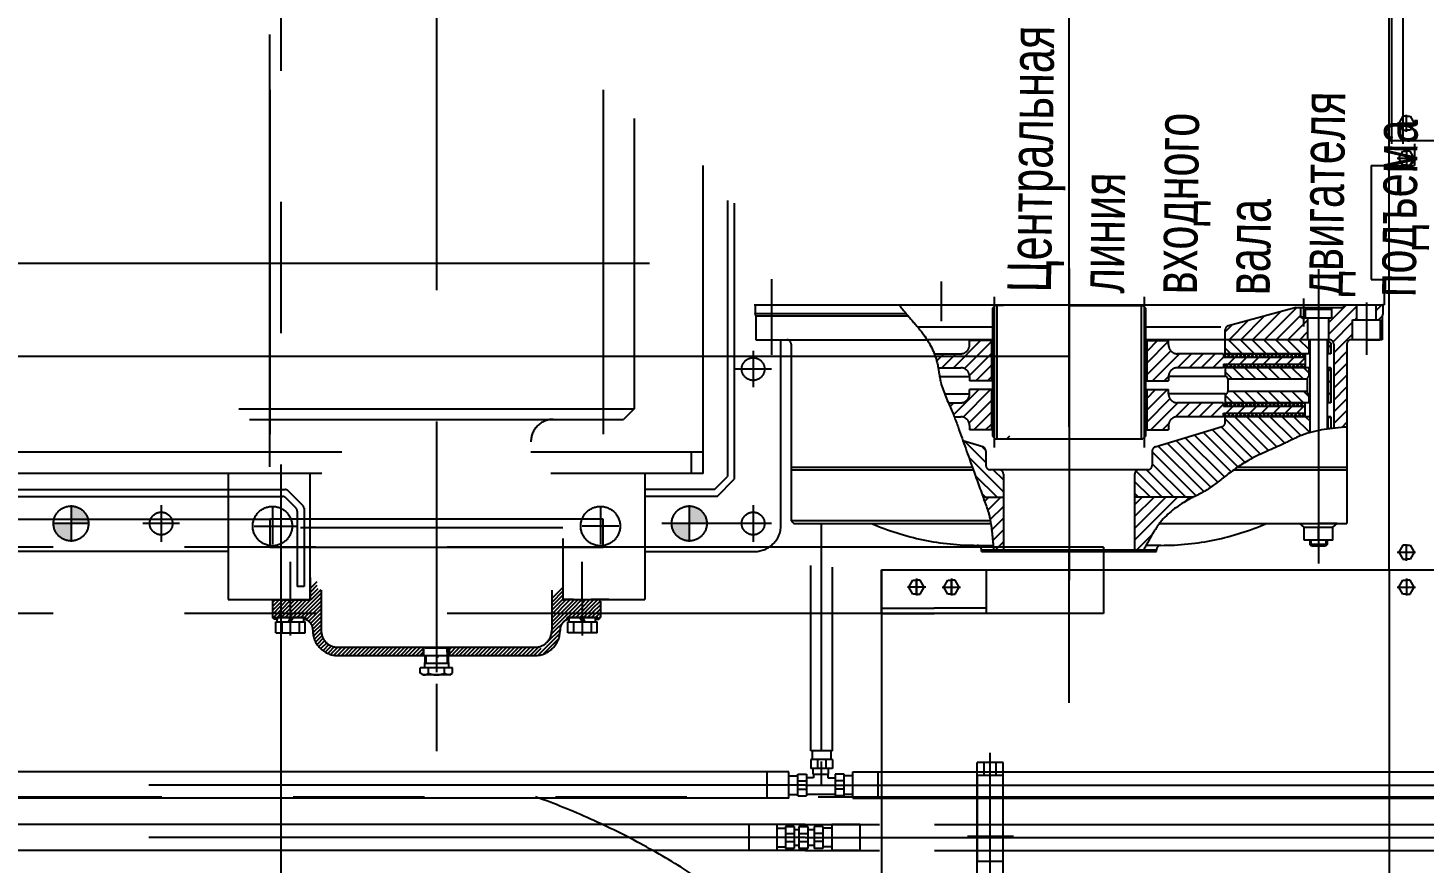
# Model space of a CAD drawing. Header units: millimetres. Extents: x 0 to 25200, y 0 to 17820.
# Drawn here: x 10268 to 11863, y 11703 to 12658 of the extents above; entities that cross this region are included whole.
import ezdxf

# ---------------------------------------------------------------- set-up
doc = ezdxf.new("R2010")
doc.units = ezdxf.units.MM
doc.header["$LTSCALE"] = 600
for name, pattern in [('F', [0.75, 0.5, -0.25]), ('G', [2, 1.25, -0.25, 0.25, -0.25]), ('K', [2.5, 1.25, -0.25, 0.25, -0.25, 0.25, -0.25])]:
    doc.linetypes.add(name, pattern=pattern)
for name, color, linetype in [('01', 7, 'Continuous'), ('02', 1, 'Continuous'), ('04', 2, 'F'), ('05', 4, 'G'), ('07', 6, 'K'), ('11', 3, 'Continuous')]:
    doc.layers.add(name, color=color, linetype=linetype)
doc.styles.get("Standard").update_dxf_attribs({"font": 'isocp', "width": 0.707, "bigfont": 'intecad.shx'})
pattern_1 = [(225, (12697.446, 13453.07), (-6.73519, 6.73519), [])]
pattern_2 = [(135, (12697.446, 13453.07), (6.73519, 6.73519), [])]

# ---------------------------------------------------------------- blocks, each defined once
blk = doc.blocks.new('*U558')
at = {"layer": '01'}
for p, q in [((0, 8.8), (-8, 4.2)), ((-8, 4.2), (-8, 0)), ((-8, -4.2), (-8, 0)), ((8, 4.2), (0, 8.8)), ((8, 0), (8, 4.2)), ((8, 0), (8, -4.2)), ((0, -8.8), (-8, -4.2)), ((8, -4.2), (0, -8.8))]:
    blk.add_line(p, q, dxfattribs=at)
at = {"layer": '05'}
for p, q in [((-9.9, 0), (9.3, 0)), ((0, -10.6), (0, 10.2))]:
    blk.add_line(p, q, dxfattribs=at)
blk = doc.blocks.new('*U557')
at = {"layer": '01'}
for p, q in [((0, 8.8), (-8, 4.2)), ((-8, 4.2), (-8, 0)), ((-8, -4.2), (-8, 0)), ((8, 4.2), (0, 8.8)), ((8, 0), (8, 4.2)), ((8, 0), (8, -4.2)), ((0, -8.8), (-8, -4.2)), ((8, -4.2), (0, -8.8))]:
    blk.add_line(p, q, dxfattribs=at)
at = {"layer": '05'}
for p, q in [((-9.9, 0), (9.3, 0)), ((0, -10.6), (0, 10.2))]:
    blk.add_line(p, q, dxfattribs=at)

msp = doc.modelspace()

# ---------------------------------------------------------------- hatches: boundary and pattern name
at = {"layer": '07', "linetype": 'K'}
h = msp.add_hatch(dxfattribs=at)
h.set_pattern_fill('ANSI31', color=6, scale=3, angle=90, style=0)
h.set_pattern_definition(pattern_1)
h.paths.add_polyline_path([(11635.94, 12301.596), (11635.94, 12312.798, -0.33858646), (11639.63, 12317.624), (11716.934, 12338.596), (11721.934, 12338.596), (11721.934, 12327.616), (11725.434, 12325.596), (11727.166, 12326.596), (11730.434, 12326.596), (11730.434, 12301.596)])
edge = h.paths.add_edge_path()
edge.add_line((11757.434, 12326.596), (11757.434, 12338.596))
edge.add_line((11757.434, 12338.596), (11771.434, 12338.596))
edge.add_line((11771.434, 12338.596), (11771.434, 12341.596))
edge.add_line((11771.434, 12341.596), (11786.434, 12341.596))
edge.add_line((11786.434, 12341.596), (11786.434, 12324.196))
edge.add_line((11786.434, 12324.196), (11781.434, 12324.196))
edge.add_line((11781.434, 12324.196), (11781.434, 12301.596))
edge.add_line((11781.434, 12301.596), (11779.934, 12301.596))
edge.add_arc((11779.934, 12296.596), 5, 90, 180)
edge.add_line((11774.934, 12296.596), (11774.934, 12201.86))
edge.add_spline(control_points=[(11774.934, 12201.86), (11769.923, 12201.412), (11764.911, 12200.963), (11759.934, 12200.406)], knot_values=[0, 0, 0, 0, 14.85522981, 14.85522981, 14.85522981, 14.85522981], degree=3, periodic=0)
edge.add_line((11759.934, 12200.406), (11759.934, 12296.596))
edge.add_arc((11754.934, 12296.596), 5, 0, 90)
edge.add_line((11754.934, 12301.596), (11754.434, 12301.596))
edge.add_line((11754.434, 12301.596), (11754.434, 12326.596))
edge.add_line((11754.434, 12326.596), (11757.434, 12326.596))
h.paths.add_polyline_path([(11816.209, 12331.596, 0.14200085), (11815.434, 12328.922), (11815.434, 12301.596), (11813.434, 12301.596), (11813.434, 12324.196), (11808.434, 12324.196), (11808.434, 12341.596), (11815.209, 12341.596), (11816.209, 12340.596)])
h = msp.add_hatch(dxfattribs=at)
h.set_pattern_fill('ANSI37', color=6, angle=180, style=0)
h.set_pattern_definition([(135, (12697.446, 13453.0704), (2.245064, 2.245064), []), (45, (12697.446, 13453.0704), (2.245064, -2.245064), [])])
h.paths.add_polyline_path([(11635.94, 12213.596), (11635.94, 12217.596), (11727.434, 12217.596), (11727.434, 12213.596)])
h.paths.add_polyline_path([(11635.94, 12225.596), (11635.94, 12229.596), (11727.434, 12229.596), (11727.434, 12225.596)])
h.paths.add_polyline_path([(11635.94, 12269.596), (11635.94, 12273.596), (11727.434, 12273.596), (11727.434, 12269.596)])
h.paths.add_polyline_path([(11635.94, 12281.596), (11635.94, 12285.596), (11727.434, 12285.596), (11727.434, 12281.596)])
h = msp.add_hatch(dxfattribs=at)
h.set_pattern_fill('ANSI31', color=6, scale=3, angle=180, style=0)
h.set_pattern_definition(pattern_2)
h.paths.add_polyline_path([(11638.94, 12256.596, 0.41421356), (11635.94, 12259.596), (11635.94, 12269.596), (11731.434, 12269.596), (11731.434, 12259.424, 0.31783725), (11729.434, 12256.596)])
h.paths.add_polyline_path([(11635.94, 12229.596), (11635.94, 12239.596, 0.41421356), (11638.94, 12242.596), (11729.434, 12242.596, 0.31783725), (11731.434, 12239.767), (11731.434, 12229.596)])
h.paths.add_polyline_path([(11753.434, 12269.596), (11756.434, 12269.596), (11756.434, 12229.596), (11753.434, 12229.596)])
h = msp.add_hatch(dxfattribs=at)
h.set_pattern_fill('ANSI31', color=6, scale=3, angle=90, style=0)
h.set_pattern_definition(pattern_1)
edge = h.paths.add_edge_path()
edge.add_line((11343.709, 12203.596), (11343.709, 12198.596))
edge.add_line((11343.709, 12198.596), (11368.709, 12198.596))
edge.add_line((11368.709, 12198.596), (11368.709, 12244.596))
edge.add_line((11368.709, 12244.596), (11343.709, 12244.596))
edge.add_line((11343.709, 12244.596), (11343.709, 12239.596))
edge.add_arc((11333.709, 12239.596), 10, 270, 360, ccw=False)
edge.add_line((11333.709, 12229.596), (11319.557, 12229.596))
edge.add_spline(control_points=[(11319.557, 12229.596), (11320.928, 12226.507), (11323.295, 12221.214), (11325.437, 12215.839), (11326.3, 12213.596)], knot_values=[127.67446501, 127.67446501, 127.67446501, 127.67446501, 137.74720759, 144.92736204, 144.92736204, 144.92736204, 144.92736204], degree=3, periodic=0)
edge.add_line((11326.3, 12213.596), (11333.709, 12213.596))
edge.add_arc((11333.709, 12203.596), 10, 0, 90, ccw=False)
h = msp.add_hatch(dxfattribs=at)
h.set_pattern_fill('ANSI31', color=6, scale=3, angle=90, style=0)
h.set_pattern_definition(pattern_1)
h.paths.add_polyline_path([(11571.159, 12239.596), (11571.159, 12244.596), (11546.159, 12244.596), (11546.159, 12198.596), (11571.159, 12198.596), (11571.159, 12203.596, -0.41421356), (11581.159, 12213.596), (11633.94, 12213.596), (11633.94, 12217.596), (11727.434, 12217.596), (11727.434, 12225.596), (11633.94, 12225.596), (11633.94, 12229.596), (11581.159, 12229.596, -0.41421356)])
h = msp.add_hatch(dxfattribs=at)
h.set_pattern_fill('ANSI31', color=6, scale=3, angle=180, style=0)
h.set_pattern_definition(pattern_2)
edge = h.paths.add_edge_path()
edge.add_line((11753.434, 12199.606), (11753.434, 12213.596))
edge.add_line((11753.434, 12213.596), (11756.434, 12213.596))
edge.add_line((11756.434, 12213.596), (11756.434, 12199.995))
edge.add_spline(control_points=[(11756.434, 12199.995), (11755.432, 12199.871), (11754.432, 12199.741), (11753.434, 12199.606)], knot_values=[18.34368912, 18.34368912, 18.34368912, 18.34368912, 21.34498975, 21.34498975, 21.34498975, 21.34498975], degree=3, periodic=0)
edge = h.paths.add_edge_path()
edge.add_spline(control_points=[(11732.434, 12195.398), (11729.673, 12194.612), (11719.461, 12191.27), (11697.574, 12179.611), (11666.912, 12167.849), (11638.757, 12148.308), (11618.456, 12131.207), (11604.714, 12124.386), (11599.328, 12121.596)], knot_values=[42.81236283, 42.81236283, 42.81236283, 42.81236283, 51.49497002, 75.33102583, 116.66668878, 149.6828795, 177.65477913, 195.7926011, 195.7926011, 195.7926011, 195.7926011], degree=3, periodic=0)
edge.add_line((11599.328, 12121.596), (11532.434, 12121.596))
edge.add_line((11532.434, 12121.596), (11532.434, 12148.066))
edge.add_arc((11537.434, 12148.066), 5, 90, 180, ccw=False)
edge.add_line((11537.434, 12153.066), (11547.434, 12153.066))
edge.add_arc((11547.434, 12158.066), 5, 270, 360)
edge.add_line((11552.434, 12158.066), (11552.434, 12174.366))
edge.add_arc((11557.434, 12174.366), 5, 106.999768, 180, ccw=False)
edge.add_line((11555.972, 12179.148), (11632.401, 12202.514))
edge.add_arc((11630.94, 12207.295), 5, -73.000232, 0)
edge.add_line((11635.94, 12207.295), (11635.94, 12213.596))
edge.add_line((11635.94, 12213.596), (11732.434, 12213.596))
edge.add_line((11732.434, 12213.596), (11732.434, 12195.398))
edge = h.paths.add_edge_path()
edge.add_spline(control_points=[(11359.182, 12121.596), (11356.087, 12130.148), (11347.871, 12153.439), (11340.385, 12174.356), (11336.21, 12186.083)], knot_values=[174.43136646, 174.43136646, 174.43136646, 174.43136646, 204.74145905, 242.91959494, 242.91959494, 242.91959494, 242.91959494], degree=3, periodic=0)
edge.add_line((11336.21, 12186.083), (11358.896, 12179.148))
edge.add_arc((11357.434, 12174.366), 5, 0, 73.000232, ccw=False)
edge.add_line((11362.434, 12174.366), (11362.434, 12158.066))
edge.add_arc((11367.434, 12158.066), 5, 180, 270)
edge.add_line((11367.434, 12153.066), (11377.434, 12153.066))
edge.add_arc((11377.434, 12148.066), 5, 0, 90, ccw=False)
edge.add_line((11382.434, 12148.066), (11382.434, 12121.596))
edge.add_line((11382.434, 12121.596), (11359.182, 12121.596))
h = msp.add_hatch(color=6, dxfattribs=at)
h.paths.add_polyline_path([(10336.954, 12091.596), (10316.954, 12091.596), (10316.954, 12111.596, -0.41421356)])
h.paths.add_polyline_path([(10316.954, 12071.596, -0.41421356), (10296.954, 12091.596), (10316.954, 12091.596)])
h = msp.add_hatch(color=6, dxfattribs=at)
h.paths.add_polyline_path([(11043.454, 12091.596), (11023.454, 12091.596), (11023.454, 12111.596, -0.41421356)])
h.paths.add_polyline_path([(11023.454, 12071.596, -0.41421356), (11003.454, 12091.596), (11023.454, 12091.596)])
h = msp.add_hatch(dxfattribs=at)
h.set_pattern_fill('ANSI31', color=6, scale=3, angle=90, style=0)
h.set_pattern_definition(pattern_1)
edge = h.paths.add_edge_path()
edge.add_line((11382.434, 12121.596), (11359.182, 12121.596))
edge.add_spline(control_points=[(11359.182, 12121.596), (11360.045, 12119.212), (11364.917, 12105.866), (11368.256, 12097.899), (11370.98, 12063.879), (11371.245, 12061.596)], knot_values=[242.91959494, 242.91959494, 242.91959494, 242.91959494, 251.36762802, 293.08646659, 301.34214109, 301.34214109, 301.34214109, 301.34214109], degree=3, periodic=0)
edge.add_line((11371.245, 12061.596), (11382.434, 12061.596))
edge.add_line((11382.434, 12061.596), (11382.434, 12121.596))
edge = h.paths.add_edge_path()
edge.add_line((11532.434, 12061.596), (11542.819, 12061.596))
edge.add_spline(control_points=[(11542.819, 12061.596), (11545.808, 12067.128), (11551.648, 12077.939), (11565.264, 12099.682), (11583.173, 12113.102), (11597.127, 12120.455), (11599.328, 12121.596)], knot_values=[195.7926011, 195.7926011, 195.7926011, 195.7926011, 214.67151347, 232.68457945, 272.34008276, 279.75239575, 279.75239575, 279.75239575, 279.75239575], degree=3, periodic=0)
edge.add_line((11599.328, 12121.596), (11532.434, 12121.596))
edge.add_line((11532.434, 12121.596), (11532.434, 12061.596))

# ---------------------------------------------------------------- linework, layer by layer
at = {"layer": '01'}
for p, q in [((10544.254, 12096.496), (10544.254, 12064.696)), ((11457.454, 11886.489), (11457.434, 12059.596)), ((11162.199, 11831.705), (11162.199, 12043.412)), ((11187.199, 11831.705), (11187.199, 12041.527)), ((11243.154, 12038.696), (11243.154, 9409.186)), ((11243.154, 12038.696), (12623.154, 12038.696)), ((11243.154, 12038.696), (11823.154, 12038.696)), ((11164.006, 11831.705), (11164.006, 11821.705)), ((11185.393, 11831.705), (11185.393, 11821.705)), ((11112.276, 11807.653), (11112.276, 11777.653)), ((11162.199, 11821.705), (11162.199, 11811.705)), ((11164.608, 11811.705), (11164.608, 11805.153)), ((11169.994, 11821.705), (11169.994, 11811.705)), ((11174.699, 11792.653), (11174.699, 11819.653)), ((11179.405, 11821.705), (11179.405, 11811.705)), ((11182.68, 11805.153), (11182.68, 11811.705)), ((11187.199, 11821.705), (11187.199, 11811.705)), ((11239.129, 11807.654), (11239.129, 11777.653)), ((11137.388, 11803.346), (11147.388, 11803.346)), ((11147.388, 11805.153), (11157.388, 11805.153)), ((11147.388, 11797.358), (11157.388, 11797.358)), ((11157.388, 11805.153), (11157.388, 11780.153)), ((11165.319, 11800.95), (11157.388, 11800.95)), ((11164.608, 11805.153), (11182.68, 11805.153)), ((11165.319, 11805.153), (11165.319, 11800.95)), ((11181.938, 11805.153), (11181.938, 11800.95)), ((11181.938, 11800.95), (11190.284, 11800.95)), ((11190.284, 11805.153), (11190.284, 11780.153)), ((11200.284, 11805.153), (11190.284, 11805.153)), ((11200.284, 11797.358), (11190.284, 11797.358)), ((11210.284, 11803.346), (11200.284, 11803.346)), ((11239.129, 11805.153), (11239.129, 11780.153)), ((11137.388, 11781.959), (11147.388, 11781.959)), ((11147.388, 11787.947), (11157.388, 11787.947)), ((11147.388, 11780.153), (11157.388, 11780.153)), ((11157.388, 11782.049), (11190.284, 11782.049)), ((11200.284, 11787.947), (11190.284, 11787.947)), ((11200.284, 11780.153), (11190.284, 11780.153)), ((11210.284, 11781.959), (11200.284, 11781.959)), ((11239.129, 11777.653), (12549.764, 11777.653)), ((11091.365, 11747.653), (11091.365, 11717.653)), ((11123.365, 11743.346), (11133.365, 11743.346)), ((11133.365, 11745.153), (11143.365, 11745.153)), ((11143.365, 11745.153), (11133.365, 11745.153)), ((11148.788, 11745.153), (11158.788, 11745.153)), ((11158.788, 11745.153), (11148.788, 11745.153)), ((11176.217, 11745.153), (11166.217, 11745.153)), ((11176.217, 11745.153), (11166.217, 11745.153)), ((11176.217, 11745.153), (11166.217, 11745.153)), ((11186.217, 11743.346), (11176.217, 11743.346)), ((11186.217, 11743.346), (11176.217, 11743.346)), ((11218.217, 11747.654), (11186.217, 11747.654)), ((11218.217, 11747.654), (11218.217, 11717.653)), ((11218.217, 11745.153), (11218.217, 11720.153)), ((11133.365, 11737.358), (11143.365, 11737.358)), ((11133.365, 11727.947), (11143.365, 11727.947)), ((11143.365, 11741.755), (11148.788, 11741.755)), ((11148.788, 11737.358), (11158.788, 11737.358)), ((11148.788, 11727.947), (11158.788, 11727.947)), ((11158.788, 11741.755), (11166.217, 11741.755)), ((11176.217, 11737.358), (11166.217, 11737.358)), ((11176.217, 11737.358), (11166.217, 11737.358)), ((11176.217, 11727.947), (11166.217, 11727.947)), ((11176.217, 11727.947), (11166.217, 11727.947)), ((11123.365, 11721.959), (11133.365, 11721.959)), ((11133.365, 11720.153), (11143.365, 11720.153)), ((11143.365, 11720.153), (11133.365, 11720.153)), ((11143.365, 11724.125), (11148.788, 11724.125)), ((11148.788, 11720.153), (11158.788, 11720.153)), ((11158.788, 11720.153), (11148.788, 11720.153)), ((11158.788, 11723.938), (11166.217, 11723.938)), ((11176.217, 11720.153), (11166.217, 11720.153)), ((11176.217, 11720.153), (11166.217, 11720.153)), ((11176.217, 11720.153), (11166.217, 11720.153)), ((11186.217, 11721.959), (11176.217, 11721.959)), ((11186.217, 11721.959), (11176.217, 11721.959)), ((11216.847, 11717.653), (11186.217, 11717.653))]:
    msp.add_line(p, q, dxfattribs=at)
at = {"layer": '01', "color": 7, "linetype": 'Continuous'}
for p, q in [((11187.199, 11831.705), (11162.199, 11831.705)), ((11367.355, 11506.456), (11367.355, 11829.562)), ((11137.388, 11807.653), (7321.161, 11807.653)), ((11137.388, 11777.653), (11137.388, 11807.653)), ((11187.199, 11821.705), (11162.199, 11821.705)), ((11187.199, 11811.705), (11162.199, 11811.705)), ((11210.284, 11807.653), (12549.764, 11807.653)), ((11210.284, 11807.653), (11240.799, 11807.653)), ((11210.284, 11777.653), (11210.284, 11807.653)), ((11352.355, 11516.142), (11352.355, 11818.486)), ((11382.355, 11818.486), (11352.355, 11818.486)), ((11360.355, 11803.486), (11360.355, 11818.486)), ((11374.355, 11803.486), (11374.355, 11818.486)), ((11382.355, 11516.142), (11382.355, 11818.486)), ((11147.388, 11780.153), (11147.388, 11805.153)), ((11200.284, 11780.153), (11200.284, 11805.153)), ((11382.355, 11803.486), (11352.355, 11803.486)), ((11352.355, 11803.486), (11352.355, 11705.772)), ((11382.355, 11705.772), (11382.355, 11803.486)), ((11137.388, 11777.653), (7321.161, 11777.653)), ((11210.284, 11777.653), (11240.799, 11777.653)), ((11155.912, 11747.653), (7252.643, 11747.653)), ((11123.365, 11747.653), (11123.365, 11717.653)), ((11133.365, 11745.153), (11133.365, 11720.153)), ((11143.365, 11745.153), (11143.365, 11720.153)), ((11148.788, 11745.153), (11148.788, 11720.153)), ((11155.912, 11747.653), (11240.799, 11747.653)), ((11158.788, 11745.153), (11158.788, 11720.153)), ((11166.217, 11745.153), (11166.217, 11720.153)), ((11166.217, 11745.153), (11166.217, 11720.153)), ((11176.217, 11745.153), (11176.217, 11720.153)), ((11176.217, 11745.153), (11176.217, 11720.153)), ((11186.217, 11747.654), (11186.217, 11717.653)), ((11186.217, 11745.153), (11186.217, 11720.153)), ((11303.651, 11747.653), (12609.764, 11747.653)), ((11155.912, 11717.653), (7242.643, 11717.653)), ((11155.912, 11717.653), (11240.799, 11717.653)), ((11303.651, 11717.653), (12609.764, 11717.653)), ((11352.355, 11705.772), (11382.355, 11705.772))]:
    msp.add_line(p, q, dxfattribs=at)
at = {"layer": '02', "color": 1, "linetype": 'Continuous'}
for p, q in [((8182.254, 12096.496), (10544.254, 12096.496)), ((11829.315, 11778.587), (11672.446, 11778.587))]:
    msp.add_line(p, q, dxfattribs=at)
at = {"layer": '04', "color": 2, "linetype": 'F'}
for p, q in [((11243.154, 11988.696), (11243.154, 12038.696)), ((11363.154, 11988.696), (11363.154, 12038.696)), ((11243.154, 11994.696), (11303.154, 11994.696)), ((11243.154, 11988.696), (11303.154, 11988.696)), ((11363.154, 11994.696), (11303.154, 11994.696)), ((11363.154, 11988.696), (11303.154, 11988.696))]:
    msp.add_line(p, q, dxfattribs=at)
at = {"layer": '05', "color": 4, "linetype": 'G'}
for p, q in [((10556.754, 13359.086), (10556.754, 10991.986)), ((10978.035, 12388.596), (7747.873, 12388.596)), ((10734.754, 12172.258), (10734.754, 11921.651)), ((11174.699, 11831.705), (11174.699, 12091.596)), ((11155.912, 11792.653), (12549.764, 11792.653)), ((11155.912, 11732.653), (12609.764, 11732.653)), ((11341.457, 11734.272), (11393.818, 11734.272))]:
    msp.add_line(p, q, dxfattribs=at)
at = {"layer": '05'}
for p, q in [((11291.632, 12018.696), (11274.677, 12018.696)), ((11283.154, 12010.218), (11283.154, 12027.173)), ((11314.677, 12018.696), (11331.632, 12018.696)), ((11323.154, 12010.218), (11323.154, 12027.173)), ((11155.912, 11792.653), (7321.161, 11792.653)), ((11155.912, 11732.653), (7247.643, 11732.653))]:
    msp.add_line(p, q, dxfattribs=at)
at = {"layer": '07', "color": 6, "linetype": 'K'}
for p, q in [((11823.154, 12038.696), (11823.154, 13252.205)), ((10734.554, 13108.251), (10734.554, 11831.285)), ((11457.434, 12202.124), (11457.434, 13108.942)), ((11826.054, 12820.596), (11826.054, 12525.596)), ((11839.054, 12820.596), (11839.054, 12525.596)), ((10543.929, 12650.591), (10543.929, 12156.48)), ((10544.067, 12587.294), (10544.067, 12193.641)), ((10925.067, 12587.294), (10925.067, 12193.641)), ((10960.372, 12554.596), (10960.372, 12222.596)), ((11823.154, 12529.186), (12623.154, 12529.186)), ((11852.054, 12525.596), (11852.054, 12500.596)), ((11039.204, 12148.596), (11039.204, 12500.596)), ((11802.654, 12500.596), (11852.054, 12500.596)), ((11802.654, 12500.596), (11802.654, 12370.596)), ((11847.047, 12500.596), (11852.054, 12505.603)), ((11067.154, 12460.696), (11067.154, 12145.295)), ((11074.854, 12457.506), (11074.854, 12142.106)), ((11802.856, 12421.675), (11802.856, 12370.596)), ((11457.434, 12383.199), (11457.434, 12026.733)), ((11742.434, 12382.296), (11742.434, 12045.696)), ((11117.434, 12370.825), (11117.434, 12284.296)), ((11311.434, 12367.986), (11311.434, 12322.796)), ((11802.654, 12370.596), (11817.434, 12370.596)), ((11817.434, 12370.596), (11817.434, 12341.596)), ((11371.709, 12350.669), (11371.709, 12178.269)), ((11543.159, 12350.669), (11543.159, 12178.269)), ((11097.434, 12341.596), (11403.459, 12341.596)), ((11098.659, 12341.096), (11098.659, 12331.596)), ((11327.909, 12341.596), (11797.434, 12341.596)), ((11372.934, 12340.669), (11369.934, 12337.669)), ((11369.934, 12337.669), (11369.934, 12191.269)), ((11382.684, 12340.669), (11372.934, 12340.669)), ((11374.934, 12340.669), (11374.934, 12188.269)), ((11457.434, 12340.669), (11541.934, 12340.669)), ((11511.409, 12341.596), (11817.434, 12341.596)), ((11539.934, 12340.669), (11539.934, 12188.269)), ((11541.934, 12340.669), (11544.934, 12337.669)), ((11544.934, 12337.669), (11544.934, 12191.269)), ((11716.934, 12338.596), (11639.63, 12317.624)), ((11716.934, 12338.596), (11771.434, 12338.596)), ((11721.934, 12338.596), (11721.934, 12327.616)), ((11725.434, 12348.596), (11725.434, 12316.596)), ((11727.434, 12336.596), (11727.434, 12326.596)), ((11727.434, 12336.596), (11757.434, 12336.596)), ((11728.934, 12338.596), (11728.934, 12336.596)), ((11757.434, 12338.596), (11757.434, 12326.596)), ((11771.434, 12338.596), (11771.434, 12341.596)), ((11786.434, 12324.196), (11786.434, 12341.596)), ((11797.434, 12344.27), (11797.434, 12284.296)), ((11797.434, 12341.596), (11815.709, 12341.596)), ((11808.434, 12324.196), (11808.434, 12341.596)), ((11815.209, 12341.596), (11816.209, 12340.596)), ((11816.209, 12341.096), (11816.209, 12331.596)), ((11098.659, 12331.596), (11271.225, 12331.596)), ((11099.434, 12328.922), (11099.434, 12301.596)), ((11099.434, 12328.922), (11273.448, 12328.922)), ((11721.934, 12327.616), (11727.434, 12327.616)), ((11725.434, 12325.596), (11721.934, 12327.616)), ((11725.434, 12325.596), (11727.434, 12326.75)), ((11727.434, 12326.596), (11757.434, 12326.596)), ((11730.434, 12301.596), (11730.434, 12326.596)), ((11754.434, 12301.596), (11754.434, 12326.596)), ((11781.434, 12324.196), (11813.434, 12324.196)), ((11781.434, 12301.596), (11781.434, 12324.196)), ((11813.434, 12301.596), (11813.434, 12324.196)), ((11815.434, 12328.922), (11815.434, 12301.596)), ((11099.434, 12301.596), (11295.362, 12301.596)), ((11128.204, 12089.596), (11128.204, 12301.596)), ((11284.125, 12316.498), (11369.934, 12316.498)), ((11369.934, 12301.596), (11295.362, 12301.596)), ((11544.934, 12316.498), (11630.94, 12316.498)), ((11754.934, 12301.596), (11544.934, 12301.596)), ((11635.94, 12285.596), (11635.94, 12312.798)), ((11655.778, 12285.596), (11639.778, 12301.596)), ((11669.248, 12285.596), (11653.248, 12301.596)), ((11682.719, 12285.596), (11666.719, 12301.596)), ((11696.189, 12285.596), (11680.189, 12301.596)), ((11709.659, 12285.596), (11693.659, 12301.596)), ((11723.13, 12285.596), (11707.13, 12301.596)), ((11731.434, 12290.761), (11720.6, 12301.596)), ((11731.434, 12301.596), (11731.434, 12285.596)), ((11732.434, 12301.596), (11732.434, 12195.398)), ((11752.434, 12301.596), (11752.434, 12199.467)), ((11752.434, 12301.596), (11756.434, 12297.596)), ((11815.434, 12301.596), (11779.934, 12301.596)), ((11797.434, 12301.596), (11782.434, 12301.596)), ((11797.434, 12301.596), (11812.434, 12301.596)), ((11096.454, 12288.928), (11096.454, 12247.263)), ((11139.934, 12296.596), (11139.934, 12094.596)), ((11303.477, 12285.596), (11333.709, 12285.596)), ((11314.445, 12285.596), (11306.188, 12277.338)), ((11327.915, 12285.596), (11311.915, 12269.596)), ((11356.386, 12300.596), (11325.386, 12269.596)), ((11368.709, 12299.449), (11337.924, 12268.664)), ((11368.709, 12285.978), (11343.625, 12260.894)), ((11369.934, 12300.596), (11343.696, 12300.596)), ((11343.709, 12295.596), (11343.709, 12300.596)), ((11368.709, 12300.596), (11368.709, 12254.596)), ((11544.934, 12300.596), (11571.172, 12300.596)), ((11546.159, 12300.596), (11546.159, 12254.596)), ((11558.442, 12300.596), (11546.159, 12288.313)), ((11571.159, 12299.843), (11546.159, 12274.843)), ((11573.71, 12288.924), (11546.159, 12261.373)), ((11583.853, 12285.596), (11552.853, 12254.596)), ((11571.159, 12295.596), (11571.159, 12300.596)), ((11633.94, 12285.596), (11581.159, 12285.596)), ((11597.323, 12285.596), (11581.323, 12269.596)), ((11610.793, 12285.596), (11594.793, 12269.596)), ((11624.264, 12285.596), (11608.264, 12269.596)), ((11633.94, 12285.596), (11633.94, 12281.596)), ((11642.307, 12285.596), (11635.94, 12291.963)), ((11635.94, 12285.596), (11635.94, 12281.596)), ((11732.434, 12285.596), (11635.94, 12285.596)), ((11727.434, 12285.596), (11727.434, 12269.596)), ((11756.434, 12285.596), (11752.434, 12285.596)), ((11753.434, 12300.596), (11753.434, 12285.596)), ((11756.434, 12292.702), (11753.434, 12295.702)), ((11756.434, 12297.596), (11756.434, 12285.596)), ((11759.934, 12296.596), (11759.934, 12200.406)), ((11774.934, 12296.596), (11774.934, 12091.596)), ((11307.88, 12269.596), (11333.709, 12269.596)), ((11368.709, 12272.508), (11350.797, 12254.596)), ((11633.94, 12269.596), (11581.159, 12269.596)), ((11633.94, 12281.801), (11621.734, 12269.596)), ((11633.94, 12281.596), (11727.434, 12281.596)), ((11633.94, 12273.596), (11633.94, 12269.596)), ((11633.94, 12273.596), (11727.434, 12273.596)), ((11635.94, 12273.596), (11635.94, 12259.596)), ((11732.434, 12269.596), (11635.94, 12269.596)), ((11647.205, 12281.596), (11639.205, 12273.596)), ((11660.675, 12281.596), (11652.675, 12273.596)), ((11674.145, 12281.596), (11666.145, 12273.596)), ((11687.616, 12281.596), (11679.616, 12273.596)), ((11701.086, 12281.596), (11693.086, 12273.596)), ((11714.557, 12281.596), (11706.557, 12273.596)), ((11727.434, 12281.003), (11720.027, 12273.596)), ((11731.434, 12269.596), (11731.434, 12259.424)), ((11756.434, 12269.596), (11752.434, 12269.596)), ((11753.434, 12269.596), (11753.434, 12229.596)), ((11756.434, 12269.596), (11756.434, 12229.596)), ((11117.286, 12268.096), (11075.622, 12268.096)), ((11309.54, 12259.596), (11343.709, 12259.596)), ((11343.709, 12259.596), (11343.709, 12254.596)), ((11369.934, 12254.596), (11343.709, 12254.596)), ((11368.709, 12259.038), (11364.267, 12254.596)), ((11544.934, 12254.596), (11571.159, 12254.596)), ((11571.159, 12259.432), (11566.323, 12254.596)), ((11571.159, 12259.596), (11571.159, 12254.596)), ((11635.94, 12259.596), (11571.159, 12259.596)), ((11635.94, 12259.596), (11635.94, 12259.596)), ((11638.94, 12256.596), (11638.94, 12242.596)), ((11729.434, 12256.596), (11638.94, 12256.596)), ((11729.434, 12256.596), (11729.434, 12242.596)), ((11732.434, 12259.596), (11732.434, 12259.596)), ((11315.275, 12239.596), (11343.709, 12239.596)), ((11369.934, 12244.596), (11343.696, 12244.596)), ((11343.709, 12239.596), (11343.709, 12244.596)), ((11368.709, 12244.596), (11368.709, 12198.596)), ((11544.934, 12244.596), (11571.172, 12244.596)), ((11546.159, 12244.596), (11546.159, 12198.596)), ((11571.159, 12239.596), (11571.159, 12244.596)), ((11635.94, 12239.596), (11571.159, 12239.596)), ((11635.94, 12239.596), (11635.94, 12225.596)), ((11635.94, 12239.596), (11635.94, 12239.596)), ((11729.434, 12242.596), (11638.94, 12242.596)), ((11731.434, 12239.767), (11731.434, 12229.596)), ((11732.434, 12239.596), (11732.434, 12239.596)), ((10508.762, 12222.596), (10960.372, 12222.596)), ((10960.372, 12222.596), (10948.372, 12210.596)), ((11319.557, 12229.596), (11333.709, 12229.596)), ((11633.94, 12229.596), (11581.159, 12229.596)), ((11633.94, 12225.596), (11633.94, 12229.596)), ((11633.94, 12225.596), (11727.434, 12225.596)), ((11732.434, 12229.596), (11635.94, 12229.596)), ((11727.434, 12213.596), (11727.434, 12229.596)), ((11756.434, 12229.596), (11752.434, 12229.596)), ((10520.762, 12210.596), (10948.372, 12210.596)), ((11326.3, 12213.596), (11333.709, 12213.596)), ((11633.94, 12213.596), (11581.159, 12213.596)), ((11633.94, 12213.596), (11633.94, 12217.596)), ((11633.94, 12217.596), (11727.434, 12217.596)), ((11635.94, 12207.295), (11635.94, 12217.596)), ((11732.434, 12213.596), (11635.94, 12213.596)), ((11756.434, 12213.596), (11752.434, 12213.596)), ((11753.434, 12199.606), (11753.434, 12213.596)), ((11756.434, 12213.596), (11756.434, 12199.995)), ((11343.709, 12203.596), (11343.709, 12198.596)), ((11369.934, 12198.596), (11343.709, 12198.596)), ((11369.934, 12191.269), (11372.934, 12188.269)), ((11389.256, 12191.269), (11386.256, 12188.269)), ((11544.934, 12191.269), (11541.934, 12188.269)), ((11544.934, 12198.596), (11571.159, 12198.596)), ((11555.972, 12179.148), (11632.401, 12202.514)), ((11571.159, 12203.596), (11571.159, 12198.596)), ((10084.454, 12173.596), (10626.617, 12173.596)), ((10842.517, 12173.596), (11039.204, 12173.596)), ((11025.67, 12173.596), (11025.67, 12148.596)), ((11358.896, 12179.148), (11336.207, 12186.084)), ((11362.434, 12174.366), (11362.434, 12158.066)), ((11372.934, 12188.269), (11541.934, 12188.269)), ((11552.434, 12174.366), (11552.434, 12158.066)), ((10603.719, 12148.596), (10089.326, 12148.596)), ((10496.404, 12148.596), (10496.404, 12004.596)), ((10590.054, 12148.596), (10590.054, 12004.596)), ((11039.204, 12148.596), (10865.415, 12148.596)), ((10972.704, 12148.596), (10972.704, 12004.596)), ((11052.154, 12130.295), (11067.154, 12145.295)), ((11055.344, 12122.595), (11074.854, 12142.106)), ((11139.934, 12156.066), (11346.803, 12156.066)), ((11139.934, 12153.066), (11347.847, 12153.066)), ((11547.434, 12153.066), (11367.434, 12153.066)), ((11382.434, 12148.066), (11382.434, 12061.596)), ((11532.434, 12148.066), (11532.434, 12061.596)), ((11646.111, 12153.066), (11774.934, 12153.066)), ((11650.414, 12156.066), (11774.934, 12156.066)), ((10064.454, 12130.295), (10561.673, 12130.295)), ((10581.79, 12112.249), (10565.208, 12128.831)), ((11052.154, 12130.295), (10972.704, 12130.295)), ((10156.954, 12122.595), (10558.483, 12122.595)), ((10316.954, 12112.428), (10316.954, 12070.763)), ((10419.954, 12112.428), (10419.954, 12070.763)), ((10547.155, 12111.096), (10547.155, 12067.763)), ((10574.09, 12109.06), (10562.019, 12121.131)), ((10921.954, 12109.428), (10921.954, 12067.763)), ((11055.344, 12122.595), (10972.704, 12122.595)), ((11023.454, 12112.428), (11023.454, 12070.763)), ((11096.454, 12112.428), (11096.454, 12070.763)), ((11359.182, 12121.596), (11382.434, 12121.596)), ((11599.328, 12121.596), (11532.434, 12121.596)), ((10925.254, 12096.496), (10544.254, 12096.496)), ((10575.554, 12105.741), (10575.554, 12019.512)), ((10583.254, 12108.931), (10583.254, 12019.512)), ((10925.254, 12064.696), (10925.254, 12096.496)), ((11139.934, 12095.111), (11367.434, 12095.111)), ((11139.934, 12094.596), (11142.934, 12091.596)), ((10337.786, 12091.596), (10296.122, 12091.596)), ((10440.786, 12091.596), (10399.122, 12091.596)), ((10526.323, 12088.596), (10575.554, 12088.596)), ((10579.119, 12087.158), (10879.029, 12087.158)), ((10942.786, 12088.596), (10901.122, 12088.596)), ((11117.286, 12091.596), (10991.931, 12091.596)), ((11142.934, 12091.596), (11368.031, 12091.596)), ((11560.772, 12091.596), (11774.934, 12091.596)), ((11721.034, 12091.596), (11742.434, 12091.596)), ((11725.959, 12087.463), (11721.034, 12091.596)), ((11725.959, 12072.696), (11725.959, 12087.463)), ((11725.959, 12087.463), (11758.909, 12087.463)), ((11763.834, 12091.596), (11742.434, 12091.596)), ((11742.434, 12072.696), (11742.434, 12087.463)), ((11758.909, 12087.463), (11763.834, 12091.596)), ((11758.909, 12072.696), (11758.909, 12087.463)), ((11496.754, 12064.696), (9489.754, 12064.696)), ((10544.254, 12064.696), (10925.254, 12064.696)), ((10879.054, 12074.458), (10879.054, 12004.596)), ((11352.434, 12066.596), (11370.768, 12066.596)), ((11357.434, 12061.596), (11557.434, 12061.596)), ((11357.434, 12061.596), (11357.434, 12061.596)), ((11357.434, 12059.596), (11357.434, 12061.596)), ((11496.754, 12064.696), (11496.754, 11988.696)), ((11562.434, 12066.596), (11545.527, 12066.596)), ((11557.434, 12061.596), (11557.434, 12061.596)), ((11557.434, 12061.596), (11557.434, 12061.596)), ((11557.434, 12059.596), (11557.434, 12061.596)), ((11758.909, 12072.696), (11725.959, 12072.696)), ((11732.434, 12072.696), (11732.434, 12067.696)), ((11734.434, 12065.696), (11732.434, 12067.696)), ((11752.434, 12067.696), (11732.434, 12067.696)), ((11733.934, 12072.696), (11733.934, 12066.196)), ((11750.434, 12065.696), (11734.434, 12065.696)), ((11752.434, 12067.696), (11750.434, 12065.696)), ((11750.934, 12072.696), (11750.934, 12066.196)), ((11752.434, 12072.696), (11752.434, 12067.696)), ((10496.404, 12059.596), (10156.954, 12059.596)), ((10567.824, 11963.473), (10567.846, 12047.587)), ((10901.284, 11963.473), (10901.263, 12047.587)), ((10972.704, 12059.596), (11098.204, 12059.596)), ((11357.434, 12059.596), (11557.434, 12059.596)), ((10590.129, 12029.696), (10590.129, 12004.696)), ((10878.979, 12029.696), (10878.979, 12004.696)), ((11823.154, 12038.696), (11823.154, 9409.186)), ((10583.254, 12019.512), (10575.554, 12019.512)), ((10602.252, 12015.776), (10578.854, 11992.378)), ((10598.054, 12025.048), (10590.129, 12017.123)), ((10598.054, 12020.558), (10590.129, 12012.633)), ((10598.85, 12016.864), (10590.129, 12008.143)), ((10602.804, 12015.396), (10602.804, 11969.576)), ((10878.979, 12018.605), (10866.304, 12005.93)), ((10866.304, 12015.396), (10866.304, 11969.576)), ((10878.979, 12014.115), (10866.304, 12001.44)), ((10496.404, 12004.596), (10590.054, 12004.596)), ((10547.054, 12002.696), (10548.554, 12004.196)), ((10547.054, 12002.696), (10547.054, 11984.496)), ((10554.751, 12004.196), (10547.254, 11996.699)), ((10550.261, 12004.196), (10547.254, 12001.189)), ((10556.854, 12001.809), (10547.254, 11992.209)), ((10548.554, 12004.196), (10548.554, 12004.596)), ((10548.554, 12004.196), (10589.629, 12004.196)), ((10563.731, 12004.196), (10557.054, 11997.519)), ((10559.241, 12004.196), (10557.054, 12002.009)), ((10567.835, 12003.809), (10557.054, 11993.029)), ((10567.833, 11999.318), (10557.054, 11988.539)), ((10579.054, 12001.558), (10567.831, 11990.335)), ((10577.201, 12004.196), (10567.832, 11994.826)), ((10572.711, 12004.196), (10567.833, 11999.318)), ((10568.221, 12004.196), (10567.835, 12003.809)), ((10602.804, 12011.838), (10578.854, 11987.888)), ((10586.182, 12004.196), (10578.854, 11996.868)), ((10581.692, 12004.196), (10578.854, 12001.358)), ((10602.804, 12007.348), (10579.452, 11983.996)), ((10602.804, 12002.858), (10583.942, 11983.996)), ((10602.804, 11998.368), (10585.465, 11981.028)), ((10878.979, 12009.625), (10866.304, 11996.95)), ((10878.979, 12005.135), (10866.304, 11992.46)), ((10887.02, 12004.196), (10866.304, 11983.48)), ((10882.53, 12004.196), (10866.304, 11987.97)), ((10890.254, 12002.939), (10866.304, 11978.989)), ((10890.254, 11998.449), (10866.304, 11974.499)), ((10891.274, 12004.596), (10878.992, 12004.596)), ((10879.054, 12004.596), (10972.704, 12004.596)), ((10920.554, 12004.196), (10879.479, 12004.196)), ((10900.491, 12004.196), (10890.054, 11993.759)), ((10896.001, 12004.196), (10890.054, 11998.249)), ((10891.51, 12004.196), (10890.054, 12002.739)), ((10901.275, 12000.49), (10890.054, 11989.269)), ((10904.981, 12004.196), (10901.275, 12000.49)), ((10909.471, 12004.196), (10901.276, 11996.001)), ((10912.054, 12002.289), (10901.277, 11991.512)), ((10912.054, 11997.799), (10901.278, 11987.023)), ((10931.567, 12004.596), (10911.274, 12004.596)), ((10918.451, 12004.196), (10912.254, 11997.999)), ((10913.961, 12004.196), (10912.254, 12002.489)), ((10921.648, 12002.902), (10912.254, 11993.509)), ((10921.854, 11998.618), (10912.254, 11989.018)), ((10920.554, 12004.196), (10920.554, 12004.596)), ((10922.054, 12002.696), (10920.554, 12004.196)), ((10922.054, 12002.696), (10922.054, 11984.196)), ((11496.754, 11988.696), (9489.754, 11988.696)), ((10549.538, 11982.196), (10547.054, 11984.496)), ((10549.054, 11982.196), (10547.054, 11984.196)), ((10556.854, 11997.319), (10547.254, 11987.719)), ((10556.854, 11992.829), (10547.888, 11983.862)), ((10552.729, 11982.196), (10549.054, 11982.196)), ((10550.154, 11983.996), (10585.354, 11983.996)), ((10550.154, 11981.996), (10550.154, 11983.996)), ((10556.854, 11988.339), (10552.511, 11983.996)), ((10552.728, 11979.042), (10552.73, 11984.042)), ((10582.93, 11984.034), (10552.73, 11984.042)), ((10567.832, 11994.826), (10557.054, 11984.048)), ((10567.831, 11990.335), (10561.536, 11984.04)), ((10567.83, 11984.038), (10564.942, 11979.039)), ((10567.83, 11985.844), (10566.025, 11984.039)), ((10567.828, 11979.038), (10570.716, 11984.037)), ((10579.054, 11997.068), (10567.83, 11985.844)), ((10579.054, 11992.578), (10570.514, 11984.037)), ((10579.054, 11988.088), (10575.003, 11984.036)), ((10582.928, 11979.034), (10582.93, 11984.034)), ((10585.354, 11981.493), (10585.354, 11983.996)), ((10602.804, 11993.877), (10588.314, 11979.387)), ((10602.804, 11989.387), (10590.577, 11977.16)), ((10602.804, 11984.897), (10592.256, 11974.349)), ((10883.754, 11982.969), (10865.732, 11964.947)), ((10890.254, 11993.959), (10866.304, 11970.009)), ((10883.754, 11981.493), (10883.754, 11983.996)), ((10918.954, 11983.996), (10883.754, 11983.996)), ((10890.254, 11989.469), (10884.781, 11983.996)), ((10886.179, 11984.034), (10916.379, 11984.042)), ((10886.18, 11979.034), (10886.179, 11984.034)), ((10890.254, 11984.979), (10889.271, 11983.996)), ((10901.276, 11996.001), (10890.054, 11984.779)), ((10901.277, 11991.512), (10893.802, 11984.036)), ((10901.278, 11987.023), (10898.293, 11984.037)), ((10901.28, 11979.038), (10898.392, 11984.037)), ((10901.279, 11984.038), (10904.167, 11979.039)), ((10912.054, 11993.309), (10902.784, 11984.039)), ((10912.054, 11988.818), (10907.276, 11984.04)), ((10912.054, 11984.328), (10911.767, 11984.041)), ((10921.854, 11994.128), (10912.254, 11984.528)), ((10921.854, 11989.638), (10916.212, 11983.996)), ((10916.38, 11979.042), (10916.379, 11984.042)), ((10916.38, 11982.196), (10920.054, 11982.196)), ((10921.854, 11985.148), (10918.754, 11982.048)), ((10918.954, 11981.996), (10918.954, 11983.996)), ((10920.054, 11982.196), (10922.054, 11984.196)), ((10551.06, 11966.542), (10551.063, 11979.042)), ((10551.06, 11966.542), (10584.59, 11966.534)), ((10551.063, 11979.042), (10584.593, 11979.034)), ((10557.828, 11979.041), (10557.825, 11966.541)), ((10577.828, 11979.036), (10577.825, 11966.536)), ((10584.59, 11966.534), (10584.593, 11979.034)), ((10602.804, 11980.407), (10593.213, 11970.816)), ((10593.304, 11969.196), (10593.304, 11968.916)), ((10602.804, 11975.917), (10593.463, 11966.575)), ((10602.804, 11971.427), (10594.133, 11962.755)), ((10602.966, 11967.099), (10595.206, 11959.339)), ((10875.551, 11965.786), (10851.094, 11941.329)), ((10875.871, 11970.596), (10861.239, 11955.964)), ((10875.804, 11969.196), (10875.804, 11968.916)), ((10884.515, 11979.034), (10918.045, 11979.042)), ((10884.519, 11966.534), (10884.515, 11979.034)), ((10918.049, 11966.542), (10884.519, 11966.534)), ((10891.28, 11979.036), (10891.284, 11966.536)), ((10911.28, 11979.041), (10911.284, 11966.541)), ((10918.049, 11966.542), (10918.045, 11979.042)), ((10603.816, 11963.458), (10596.61, 11956.252)), ((10605.196, 11960.348), (10598.302, 11953.454)), ((10607.002, 11957.664), (10600.258, 11950.92)), ((10609.193, 11955.365), (10602.467, 11948.639)), ((10611.764, 11953.445), (10604.928, 11946.61)), ((10614.744, 11951.936), (10607.648, 11944.84)), ((10618.216, 11950.917), (10610.648, 11943.35)), ((10622.364, 11950.576), (10613.964, 11942.175)), ((10626.854, 11950.576), (10617.658, 11941.379)), ((10621.804, 11950.196), (10847.304, 11950.196)), ((10631.345, 11950.576), (10621.845, 11941.076)), ((10635.835, 11950.576), (10626.335, 11941.076)), ((10640.325, 11950.576), (10630.825, 11941.076)), ((10644.815, 11950.576), (10635.315, 11941.076)), ((10649.305, 11950.576), (10639.805, 11941.076)), ((10653.795, 11950.576), (10644.295, 11941.076)), ((10658.285, 11950.576), (10648.785, 11941.076)), ((10662.775, 11950.576), (10653.275, 11941.076)), ((10667.266, 11950.576), (10657.766, 11941.076)), ((10671.756, 11950.576), (10662.256, 11941.076)), ((10676.246, 11950.576), (10666.746, 11941.076)), ((10680.736, 11950.576), (10671.236, 11941.076)), ((10685.226, 11950.576), (10675.726, 11941.076)), ((10689.716, 11950.576), (10680.216, 11941.076)), ((10694.206, 11950.576), (10684.706, 11941.076)), ((10698.696, 11950.576), (10689.196, 11941.076)), ((10703.187, 11950.576), (10693.687, 11941.076)), ((10707.677, 11950.576), (10698.177, 11941.076)), ((10712.167, 11950.576), (10702.667, 11941.076)), ((10716.657, 11950.576), (10707.157, 11941.076)), ((10719.854, 11950.196), (10719.854, 11948.396)), ((10749.254, 11950.196), (10749.254, 11948.396)), ((10752.578, 11950.576), (10749.912, 11947.91)), ((10757.068, 11950.576), (10750.048, 11943.556)), ((10761.558, 11950.576), (10752.058, 11941.076)), ((10766.048, 11950.576), (10756.548, 11941.076)), ((10770.539, 11950.576), (10761.039, 11941.076)), ((10775.029, 11950.576), (10765.529, 11941.076)), ((10779.519, 11950.576), (10770.019, 11941.076)), ((10784.009, 11950.576), (10774.509, 11941.076)), ((10788.499, 11950.576), (10778.999, 11941.076)), ((10792.989, 11950.576), (10783.489, 11941.076)), ((10797.479, 11950.576), (10787.979, 11941.076)), ((10801.969, 11950.576), (10792.469, 11941.076)), ((10806.46, 11950.576), (10796.96, 11941.076)), ((10810.95, 11950.576), (10801.45, 11941.076)), ((10815.44, 11950.576), (10805.94, 11941.076)), ((10819.93, 11950.576), (10810.43, 11941.076)), ((10824.42, 11950.576), (10814.92, 11941.076)), ((10828.91, 11950.576), (10819.41, 11941.076)), ((10833.4, 11950.576), (10823.9, 11941.076)), ((10837.89, 11950.576), (10828.39, 11941.076)), ((10842.381, 11950.576), (10832.881, 11941.076)), ((10846.871, 11950.576), (10837.371, 11941.076)), ((10851.511, 11950.726), (10841.861, 11941.076)), ((10874.087, 11959.831), (10857.049, 11942.793)), ((10621.804, 11940.696), (10847.304, 11940.696)), ((10719.219, 11948.648), (10711.647, 11941.076)), ((10719.074, 11944.013), (10716.137, 11941.076)), ((10719.223, 11948.396), (10718.983, 11940.696)), ((10719.854, 11949.283), (10719.347, 11948.776)), ((10719.854, 11948.396), (10719.614, 11940.696)), ((10721.346, 11938.996), (10720.967, 11926.852)), ((10721.696, 11949.421), (10747.437, 11949.421)), ((10722.508, 11938.996), (10722.274, 11931.496)), ((10746.275, 11949.421), (10746.625, 11938.996)), ((10746.625, 11938.996), (10746.86, 11931.496)), ((10747.437, 11949.421), (10747.787, 11938.996)), ((10747.787, 11938.996), (10748.167, 11926.852)), ((10749.254, 11948.396), (10749.495, 11940.696)), ((10853.811, 11948.536), (10846.351, 11941.076)), ((10753.017, 11926.496), (10716.117, 11926.496)), ((10716.117, 11920.372), (10716.117, 11926.496)), ((10719.367, 11918.496), (10716.117, 11920.372)), ((10749.767, 11918.496), (10719.367, 11918.496)), ((10720.967, 11926.496), (10720.967, 11926.852)), ((10748.022, 11931.496), (10721.112, 11931.496)), ((10725.342, 11920.372), (10725.342, 11926.496)), ((10743.792, 11920.372), (10743.792, 11926.496)), ((10748.167, 11926.496), (10748.167, 11926.852)), ((10749.767, 11918.496), (10753.017, 11920.372)), ((10753.017, 11920.372), (10753.017, 11926.496)), ((6670.754, 11779.205), (14217.754, 11779.205)), ((6670.754, 11779.205), (14217.754, 11779.205))]:
    msp.add_line(p, q, dxfattribs=at)
for centre, radius in [((11096.454, 12268.096), 13), ((10316.954, 12091.596), 20), ((10547.155, 12088.596), 22.5), ((10921.954, 12088.596), 22.5), ((11023.454, 12091.596), 20), ((10419.954, 12091.596), 13), ((11096.454, 12091.596), 13)]:
    msp.add_circle(centre, radius, dxfattribs=at)
for centre, radius, start, end in [((11815.709, 12341.096), 0.5, 0, 90), ((11094.434, 12328.922), 5, 0, 32.328064), ((11640.94, 12312.798), 5, 105.178383, 180), ((11820.434, 12328.922), 5, 147.671936, 180), ((11134.934, 12296.596), 5, 0, 90), ((11754.934, 12296.596), 5, 0, 90), ((11779.934, 12296.596), 5, 90, 180), ((11333.709, 12295.596), 10, 270, 0), ((11581.159, 12295.596), 10, 180, 270), ((11333.709, 12259.596), 10, 0, 90), ((11581.159, 12259.596), 10, 90, 180), ((11635.94, 12256.596), 3, 0, 90), ((11732.434, 12256.596), 3, 109.471221, 180), ((11333.709, 12239.596), 10, 270, 0), ((11581.159, 12239.596), 10, 180, 270), ((11635.94, 12242.596), 3, 270, 0), ((11732.434, 12242.596), 3, 180, 250.528779), ((10868.003, 12185.11), 25.486, 90.192262, 180.032869), ((11333.709, 12203.596), 10, 0, 90), ((11581.159, 12203.596), 10, 90, 180), ((11630.94, 12207.295), 5, 286.999768, 0), ((11357.434, 12174.366), 5, 0, 73.000232), ((11557.434, 12174.366), 5, 106.999768, 180), ((11367.434, 12158.066), 5, 180, 270), ((11547.434, 12158.066), 5, 270, 0), ((11377.434, 12148.066), 5, 0, 90), ((11537.434, 12148.066), 5, 90, 180), ((10561.673, 12125.295), 5, 45, 90), ((10558.483, 12117.595), 5, 45, 90), ((10578.254, 12108.714), 5, 0, 45), ((10570.554, 12105.524), 5, 0, 45), ((11098.204, 12089.596), 30, 270, 0), ((11352.434, 12369.796), 303.2, 246.569945, 270), ((11562.434, 12369.796), 303.2, 270, 293.430055), ((11352.434, 12061.596), 5, 0, 90), ((11562.434, 12061.596), 5, 90, 180), ((10589.629, 12004.696), 0.5, 270, 0), ((10879.479, 12004.696), 0.5, 180, 270), ((10581.309, 11970.196), 12, 359.122845, 82.241503), ((10887.8, 11970.196), 12, 97.758497, 180.877155), ((10621.804, 11969.196), 28.5, 179.122845, 270), ((10621.804, 11969.196), 19, 180, 270), ((10847.304, 11969.196), 28.5, 270, 0.877155), ((10847.304, 11969.196), 19, 270, 0), ((10556.754, 10966.186), 863.5, 289.695758, 70.311582)]:
    msp.add_arc(centre, radius, start, end, dxfattribs=at)
msp.add_open_spline([(11263.075, 12341.596), (11267.713, 12335.865), (11276.968, 12324.433), (11294.934, 12304.731), (11307.498, 12279.858), (11310.108, 12248.386), (11322.861, 12223.847), (11335.068, 12189.177), (11347.264, 12155.202), (11363.185, 12110), (11368.256, 12097.899), (11370.98, 12063.879), (11371.245, 12061.596)], degree=3, knots=[0, 0, 0, 0, 22.10967404, 44.11001205, 80.02291383, 102.95572184, 137.74720759, 161.81864373, 212.60950236, 251.36762802, 293.08646659, 301.34214109, 301.34214109, 301.34214109, 301.34214109], dxfattribs=at)
for points in [[(11774.934, 12201.86), (11724.261, 12192.7), (11702.621, 12182.706), (11665.167, 12165.217), (11637.701, 12146.895), (11615.229, 12130.239), (11592.757, 12118.081), (11561.962, 12093.097), (11551.974, 12078.106), (11542.819, 12061.596)], [(10717.742, 11919.434), (10720.729, 11918.496), (10725.342, 11920.372)], [(10725.342, 11920.372), (10734.567, 11918.496), (10743.792, 11920.372)], [(10751.392, 11919.434), (10748.404, 11918.496), (10743.792, 11920.372)]]:
    msp.add_spline(points, degree=3, dxfattribs=at)
msp.add_solid([(10736.907, 11937.973), (10731.468, 11940.696), (10737.496, 11939.884)], dxfattribs=at)
at = {"layer": '11'}
msp.add_line((7268.454, 12282.765), (11457.454, 12282.765), dxfattribs=at)

# ---------------------------------------------------------------- block references
at = {"layer": '01', "xscale": -1, "rotation": 90}
msp.add_blockref('*U558', (11283.154, 12018.696), dxfattribs=at)
at = {"layer": '01', "rotation": 270}
msp.add_blockref('*U558', (11323.154, 12018.696), dxfattribs=at)
at = {"layer": '07', "color": 6, "linetype": 'K', "xscale": -1, "rotation": 270}
for p in [(11843.154, 12549.186), (11843.154, 12549.186), (11843.154, 12058.696)]:
    msp.add_blockref('*U557', p, dxfattribs=at)
at = {"layer": '07', "color": 6, "linetype": 'K', "rotation": 270}
for p in [(11843.154, 12509.186), (11843.154, 12509.186), (11843.154, 12018.696)]:
    msp.add_blockref('*U557', p, dxfattribs=at)

# ---------------------------------------------------------------- texts
at = {"layer": '01', "insert": (11386.755, 12356.148), "char_height": 50, "width": 3.51999, "attachment_point": 1, "rotation": 89.271392}
msp.add_mtext('{\\fArial|b0|i0|c204|p34;\\C3;Центральная линия входного вала\\Pдвигателя подъема}', dxfattribs=at)

doc.saveas('drawing.dxf')
